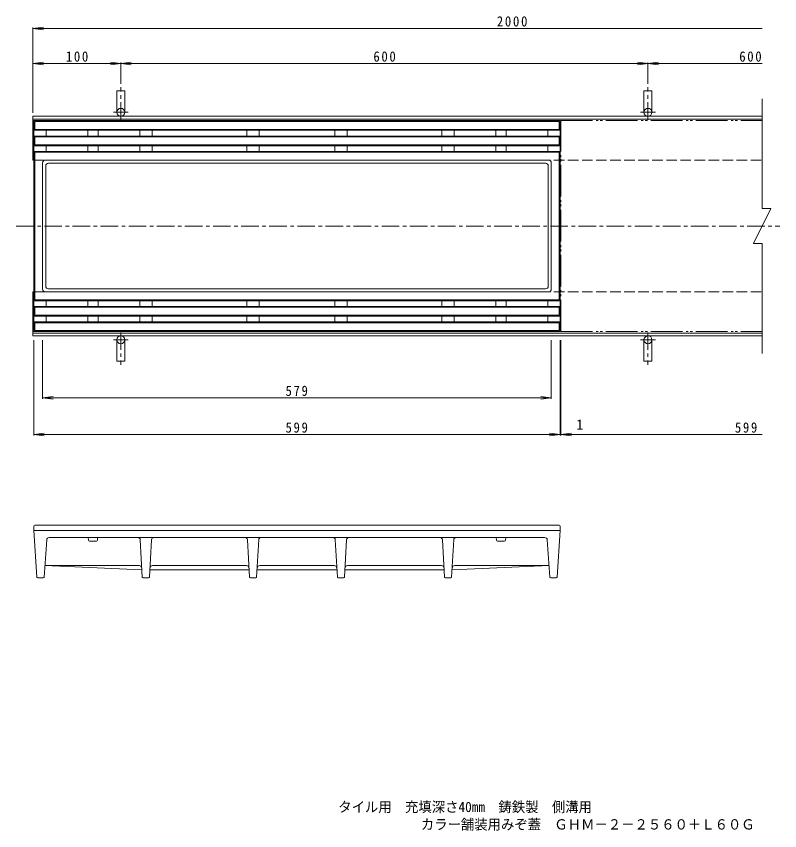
# Model space of a CAD drawing. Units: millimetres, scale not verified. Extents: x -701 to 708, y -548 to 379.
# Drawn here: x -701 to 168, y -548 to 379 of the extents above; entities that cross this region are included whole.
import ezdxf
from ezdxf.enums import TextEntityAlignment as Align

# ---------------------------------------------------------------- set-up
doc = ezdxf.new("R2010")
doc.units = ezdxf.units.MM
doc.header["$LTSCALE"] = 4
for name, pattern in [('CHAIN1', [8, 5, -1, 1, -1]), ('DASHED3', [4, 3, -1]), ('DOUBLE_CHAIN2', [12.8, 9, -1, 0.6, -0.6, 0.6, -1])]:
    doc.linetypes.add(name, pattern=pattern)
for name, color, linetype, lineweight in [('0-0_通り芯', 3, 'Continuous', 9), ('0-1_躯体', 2, 'Continuous', 9), ('0-F', 7, 'Continuous', 9)]:
    doc.layers.add(name, color=color, linetype=linetype, lineweight=lineweight)
doc.layers.add('F-5_F-5ﾚｲﾔ', color=3, linetype='Continuous')
doc.styles.add('ＭＳ ゴシック', font='')
doc.styles.get('ＭＳ ゴシック').set_extended_font_data('MS Gothic')

msp = doc.modelspace()

# ---------------------------------------------------------------- linework, layer by layer
at = {"layer": '0-0_通り芯'}
for p, q in [((-681.131, 260.286), (-82.131, 260.286)), ((-681.131, 20.286), (-681.131, 260.286)), ((-82.131, 20.286), (-82.131, 260.286)), ((-680.131, 259.286), (-83.131, 259.286)), ((-680.131, 250.286), (-680.131, 259.286)), ((-83.131, 250.286), (-83.131, 259.286)), ((-681.131, 249.286), (-82.131, 249.286)), ((-681.131, 242.786), (-82.131, 242.786)), ((-680.131, 250.286), (-83.131, 250.286)), ((-680.131, 241.786), (-83.131, 241.786)), ((-680.131, 232.786), (-680.131, 241.786)), ((-667.131, 242.786), (-667.131, 249.286)), ((-619.881, 249.286), (-619.881, 242.786)), ((-607.881, 249.286), (-607.881, 242.786)), ((-560.631, 242.786), (-560.631, 249.286)), ((-546.631, 242.786), (-546.631, 249.286)), ((-438.631, 242.786), (-438.631, 249.286)), ((-424.631, 242.786), (-424.631, 249.286)), ((-338.631, 242.786), (-338.631, 249.286)), ((-324.631, 242.786), (-324.631, 249.286)), ((-216.631, 242.786), (-216.631, 249.286)), ((-202.631, 242.786), (-202.631, 249.286)), ((-155.381, 249.286), (-155.381, 242.786)), ((-143.381, 249.286), (-143.381, 242.786)), ((-96.131, 242.786), (-96.131, 249.286)), ((-83.131, 232.786), (-83.131, 241.786)), ((-681.131, 231.786), (-82.131, 231.786)), ((-680.131, 232.786), (-83.131, 232.786)), ((-667.131, 225.286), (-667.131, 231.786)), ((-619.881, 231.786), (-619.881, 225.286)), ((-607.881, 231.786), (-607.881, 225.286)), ((-560.631, 225.286), (-560.631, 231.786)), ((-546.631, 225.286), (-546.631, 231.786)), ((-438.631, 225.286), (-438.631, 231.786)), ((-424.631, 225.286), (-424.631, 231.786)), ((-338.631, 225.286), (-338.631, 231.786)), ((-324.631, 225.286), (-324.631, 231.786)), ((-216.631, 225.286), (-216.631, 231.786)), ((-202.631, 225.286), (-202.631, 231.786)), ((-155.381, 231.786), (-155.381, 225.286)), ((-143.381, 231.786), (-143.381, 225.286)), ((-96.131, 225.286), (-96.131, 231.786)), ((-681.131, 225.286), (-82.131, 225.286)), ((-680.131, 224.286), (-83.131, 224.286)), ((-680.131, 56.286), (-680.131, 224.286)), ((-83.131, 56.286), (-83.131, 224.286)), ((-668.131, 215.286), (-95.131, 215.286)), ((-671.131, 68.286), (-671.131, 212.286)), ((-667.631, 71.786), (-667.631, 208.786)), ((-664.631, 211.786), (-98.631, 211.786)), ((-95.631, 71.786), (-95.631, 208.786)), ((-92.131, 68.286), (-92.131, 212.286)), ((-95.131, 65.286), (-668.131, 65.286)), ((-98.631, 68.786), (-664.631, 68.786)), ((-83.131, 56.286), (-680.131, 56.286)), ((-82.131, 55.286), (-681.131, 55.286)), ((-82.131, 48.786), (-681.131, 48.786)), ((-83.131, 47.786), (-680.131, 47.786)), ((-680.131, 47.786), (-680.131, 38.786)), ((-667.131, 55.286), (-667.131, 48.786)), ((-619.881, 48.786), (-619.881, 55.286)), ((-607.881, 48.786), (-607.881, 55.286)), ((-560.631, 55.286), (-560.631, 48.786)), ((-546.631, 55.286), (-546.631, 48.786)), ((-438.631, 55.286), (-438.631, 48.786)), ((-424.631, 55.286), (-424.631, 48.786)), ((-338.631, 55.286), (-338.631, 48.786)), ((-324.631, 55.286), (-324.631, 48.786)), ((-216.631, 55.286), (-216.631, 48.786)), ((-202.631, 55.286), (-202.631, 48.786)), ((-155.381, 48.786), (-155.381, 55.286)), ((-143.381, 48.786), (-143.381, 55.286)), ((-96.131, 55.286), (-96.131, 48.786)), ((-83.131, 47.786), (-83.131, 38.786)), ((-82.131, 37.786), (-681.131, 37.786)), ((-83.131, 38.786), (-680.131, 38.786)), ((-667.131, 37.786), (-667.131, 31.286)), ((-619.881, 31.286), (-619.881, 37.786)), ((-607.881, 31.286), (-607.881, 37.786)), ((-560.631, 37.786), (-560.631, 31.286)), ((-546.631, 37.786), (-546.631, 31.286)), ((-438.631, 37.786), (-438.631, 31.286)), ((-424.631, 37.786), (-424.631, 31.286)), ((-338.631, 37.786), (-338.631, 31.286)), ((-324.631, 37.786), (-324.631, 31.286)), ((-216.631, 37.786), (-216.631, 31.286)), ((-202.631, 37.786), (-202.631, 31.286)), ((-155.381, 31.286), (-155.381, 37.786)), ((-143.381, 31.286), (-143.381, 37.786)), ((-96.131, 37.786), (-96.131, 31.286)), ((-82.131, 31.286), (-681.131, 31.286)), ((-83.131, 30.286), (-680.131, 30.286)), ((-680.131, 30.286), (-680.131, 21.286)), ((-83.131, 30.286), (-83.131, 21.286)), ((-82.131, 20.286), (-681.131, 20.286)), ((-83.131, 21.286), (-680.131, 21.286)), ((-681.131, -201.255), (-681.131, -206.255)), ((-680.131, -200.255), (-83.131, -200.255)), ((-82.131, -201.255), (-82.131, -206.255)), ((-677.692, -259.319), (-681.131, -206.255)), ((-82.131, -206.255), (-681.131, -206.255)), ((-85.57, -259.319), (-82.131, -206.255)), ((-666.544, -217.041), (-669.565, -259.326)), ((-663.552, -214.255), (-99.71, -214.255)), ((-618.957, -217.338), (-619.214, -214.255)), ((-609.801, -218.255), (-617.961, -218.255)), ((-608.805, -217.338), (-608.548, -214.255)), ((-560.029, -217.088), (-557.683, -259.31)), ((-547.233, -217.088), (-549.579, -259.31)), ((-438.029, -217.088), (-435.683, -259.31)), ((-425.233, -217.088), (-427.579, -259.31)), ((-338.029, -217.088), (-335.683, -259.31)), ((-325.233, -217.088), (-327.579, -259.31)), ((-216.029, -217.088), (-213.684, -259.31)), ((-203.233, -217.088), (-205.579, -259.31)), ((-154.457, -217.338), (-154.714, -214.255)), ((-153.461, -218.255), (-145.301, -218.255)), ((-144.305, -217.338), (-144.048, -214.255)), ((-96.718, -217.041), (-93.697, -259.326)), ((-561.247, -246.255), (-668.631, -246.255)), ((-668.631, -246.255), (-558.142, -251.059)), ((-439.247, -246.255), (-546.015, -246.255)), ((-339.247, -246.255), (-424.015, -246.255)), ((-324.015, -246.255), (-217.247, -246.255)), ((-94.631, -246.255), (-205.12, -251.059)), ((-202.015, -246.255), (-94.631, -246.255)), ((-549.131, -251.255), (-436.131, -251.255)), ((-427.131, -251.255), (-336.131, -251.255)), ((-214.131, -251.255), (-327.131, -251.255)), ((-670.562, -260.255), (-676.694, -260.255)), ((-550.577, -260.255), (-556.685, -260.255)), ((-428.577, -260.255), (-434.685, -260.255)), ((-334.685, -260.255), (-328.577, -260.255)), ((-212.685, -260.255), (-206.577, -260.255)), ((-92.7, -260.255), (-86.568, -260.255))]:
    msp.add_line(p, q, dxfattribs=at)
at = {"layer": '0-0_通り芯', "linetype": 'DOUBLE_CHAIN2'}
for p, q in [((-81.131, 260.286), (147.869, 260.286)), ((-81.131, 20.286), (-81.131, 260.286)), ((-81.131, 20.286), (147.869, 20.286))]:
    msp.add_line(p, q, dxfattribs=at)
at = {"layer": '0-0_通り芯', "linetype": 'CHAIN1'}
msp.add_line((-701.131, 140.286), (167.869, 140.286), dxfattribs=at)
at = {"layer": '0-0_通り芯'}
for centre, radius, start, end in [((-668.131, 212.286), 3, 89.99998, 180), ((-95.131, 212.286), 3, 0, 90), ((-664.631, 208.786), 3, 89.99998, 180), ((-98.631, 208.786), 3, 0, 90), ((-668.131, 68.286), 3, 180, 270), ((-664.631, 71.786), 3, 180, 270), ((-98.631, 71.786), 3, 270, 0), ((-95.131, 68.286), 3, 270, 0), ((-680.131, -201.255), 1, 90, 180), ((-83.131, -201.255), 1, 0, 90), ((-663.552, -217.255), 3, 90, 175.91396), ((-617.961, -217.255), 1, 184.76341, 270), ((-609.801, -217.255), 1, 270, 355.23659), ((-563.024, -217.255), 3, 3.18019, 90), ((-544.238, -217.255), 3, 90, 176.81981), ((-441.024, -217.255), 3, 3.18019, 90), ((-422.237, -217.255), 3, 90, 176.81981), ((-341.025, -217.255), 3, 3.18019, 90), ((-322.238, -217.255), 3, 90, 176.81981), ((-219.024, -217.255), 3, 3.18019, 90), ((-200.238, -217.255), 3, 90, 176.81981), ((-153.461, -217.255), 1, 184.76341, 270), ((-145.301, -217.255), 1, 270, 355.23659), ((-99.71, -217.255), 3, 4.08604, 90), ((-561.247, -249.255), 3, 3.18019, 90), ((-546.015, -249.255), 3, 90, 176.81981), ((-439.247, -249.255), 3, 3.18019, 90), ((-424.015, -249.255), 3, 90, 176.81981), ((-339.247, -249.255), 3, 3.18019, 90), ((-324.015, -249.255), 3, 90, 176.81981), ((-217.247, -249.255), 3, 3.18019, 90), ((-202.015, -249.255), 3, 90, 176.81981), ((-676.694, -259.255), 1, 183.7085, 270), ((-670.562, -259.255), 1, 270, 355.91347), ((-556.685, -259.255), 1, 183.18015, 270), ((-550.577, -259.255), 1, 270, 356.81985), ((-434.685, -259.255), 1, 183.18015, 270), ((-428.577, -259.255), 1, 270, 356.81985), ((-334.685, -259.255), 1, 183.18015, 270), ((-328.577, -259.255), 1, 270, 356.81985), ((-212.685, -259.255), 1, 183.18015, 270), ((-206.577, -259.255), 1, 270, 356.81985), ((-92.7, -259.255), 1, 184.08653, 270), ((-86.568, -259.255), 1, 270, 356.2915)]:
    msp.add_arc(centre, radius, start, end, dxfattribs=at)
at = {"layer": '0-1_躯体', "linetype": 'CHAIN1'}
for p, q in [((-582.131, 261.286), (-582.131, 298.286)), ((17.869, 261.286), (17.869, 298.286)), ((-573.631, 269.786), (-590.631, 269.786)), ((26.369, 269.786), (9.369, 269.786)), ((-582.131, 19.286), (-582.131, -17.714)), ((17.869, 19.286), (17.869, -17.714)), ((-573.631, 10.786), (-590.631, 10.786)), ((26.369, 10.786), (9.369, 10.786))]:
    msp.add_line(p, q, dxfattribs=at)
at = {"layer": '0-1_躯体'}
for p, q in [((-586.631, 269.789), (-586.631, 294.286)), ((-586.631, 294.286), (-577.631, 294.286)), ((-577.631, 269.786), (-577.631, 294.286)), ((13.369, 294.286), (22.369, 294.286)), ((13.369, 269.789), (13.369, 294.286)), ((22.369, 269.786), (22.369, 294.286)), ((147.869, 160.286), (147.869, 285.286)), ((-682.131, 215.286), (-682.131, 265.286)), ((-682.131, 265.286), (147.869, 265.286)), ((-682.131, 262.086), (147.869, 262.086)), ((-682.131, 215.286), (-681.131, 215.286)), ((147.869, -4.714), (147.869, 120.286)), ((-682.131, 65.286), (-682.131, 15.286)), ((-682.131, 65.286), (-681.131, 65.286)), ((-682.131, 18.486), (147.869, 18.486)), ((-682.131, 15.286), (147.869, 15.286)), ((-586.631, 10.783), (-586.631, -13.714)), ((-577.631, 10.786), (-577.631, -13.714)), ((13.369, 10.783), (13.369, -13.714)), ((22.369, 10.786), (22.369, -13.714)), ((-586.631, -13.714), (-577.631, -13.714)), ((13.369, -13.714), (22.369, -13.714))]:
    msp.add_line(p, q, dxfattribs=at)
at = {"layer": '0-1_躯体', "linetype": 'DASHED3'}
for p, q in [((-681.131, 215.286), (147.869, 215.286)), ((-681.131, 65.286), (147.869, 65.286))]:
    msp.add_line(p, q, dxfattribs=at)
at = {"layer": '0-1_躯体'}
msp.add_lwpolyline([(147.869, 160.286), (157.869, 160.286), (137.869, 120.286), (147.869, 120.286)], dxfattribs=at)
for centre in [(-582.131, 269.786), (17.869, 269.786)]:
    msp.add_circle(centre, 4.5, dxfattribs=at)
for centre in [(-582.131, 10.786), (17.869, 10.786)]:
    msp.add_arc(centre, 4.5, 1.40329, 0, dxfattribs=at)
at = {"layer": '0-F'}
for p, q in [((-682.131, 365.286), (-670.234, 366.852)), ((-682.131, 269.286), (-682.131, 366.486)), ((-682.131, 365.286), (-670.234, 363.72)), ((-682.131, 365.286), (147.869, 365.286)), ((-682.131, 325.286), (-670.234, 326.852)), ((-682.131, 325.286), (-670.234, 323.72)), ((-682.131, 325.286), (147.869, 325.286)), ((-570.234, 323.72), (-594.028, 326.852)), ((-570.234, 326.852), (-594.028, 323.72)), ((-582.131, 302.286), (-582.131, 326.486)), ((29.766, 323.72), (5.972, 326.852)), ((29.766, 326.852), (5.972, 323.72)), ((17.869, 302.286), (17.869, 326.486)), ((-681.131, 10.286), (-681.131, -98.239)), ((-671.131, 10.286), (-671.131, -56.478)), ((-92.131, 10.286), (-92.131, -56.478)), ((-82.131, 10.286), (-82.131, -98.239)), ((-81.131, 10.286), (-81.131, -98.239)), ((-671.131, -55.278), (-659.234, -53.711)), ((-671.131, -55.278), (-92.131, -55.278)), ((-671.131, -55.278), (-659.234, -56.844)), ((-92.131, -55.278), (-104.028, -53.711)), ((-92.131, -55.278), (-104.028, -56.844)), ((-681.131, -97.039), (-669.234, -95.473)), ((-681.131, -97.039), (-669.234, -98.605)), ((-681.131, -97.039), (147.869, -97.039)), ((-82.131, -97.039), (-94.028, -95.473)), ((-82.131, -97.039), (-94.028, -98.605)), ((-81.131, -97.039), (-69.234, -95.473)), ((-81.131, -97.039), (-69.234, -98.605))]:
    msp.add_line(p, q, dxfattribs=at)

# ---------------------------------------------------------------- texts
at = {"layer": '0-F', "color": 2, "style": 'ＭＳ ゴシック'}
msp.add_text('1', height=11.73, dxfattribs=at).set_placement((-63.702, -95.039), align=Align.BOTTOM_LEFT)
at = {"layer": '0-F', "color": 2, "char_height": 11.73, "attachment_point": 7, "style": 'ＭＳ ゴシック'}
for s, insert in [('\\T1.28;\\W0.9;2000', (-154.113, 367.286)), ('\\T1.27;\\W0.9;100', (-644.631, 327.286)), ('\\T1.27;\\W0.9;600', (-294.631, 327.286)), ('\\T1.27;\\W0.9;600', (121.869, 327.286)), ('\\T1.27;\\W0.9;579', (-394.631, -53.278)), ('\\T1.27;\\W0.9;599', (-394.631, -95.039)), ('\\T1.27;\\W0.9;599', (116.896, -95.039))]:
    msp.add_mtext(s, dxfattribs=dict(at, insert=insert))
at = {"layer": 'F-5_F-5ﾚｲﾔ', "style": 'ＭＳ ゴシック', "width": 0.95}
for s, p in [('タイル用\u3000充填深さ40㎜\u3000鋳鉄製\u3000側溝用', (-334.623, -530.362)), ('カラー舗装用みぞ蓋\u3000ＧＨＭ－２－２５６０＋Ｌ６０Ｇ', (-240.623, -550.219))]:
    msp.add_text(s, height=11.73, dxfattribs=at).set_placement(p, align=Align.BOTTOM_LEFT)

doc.saveas('drawing.dxf')
